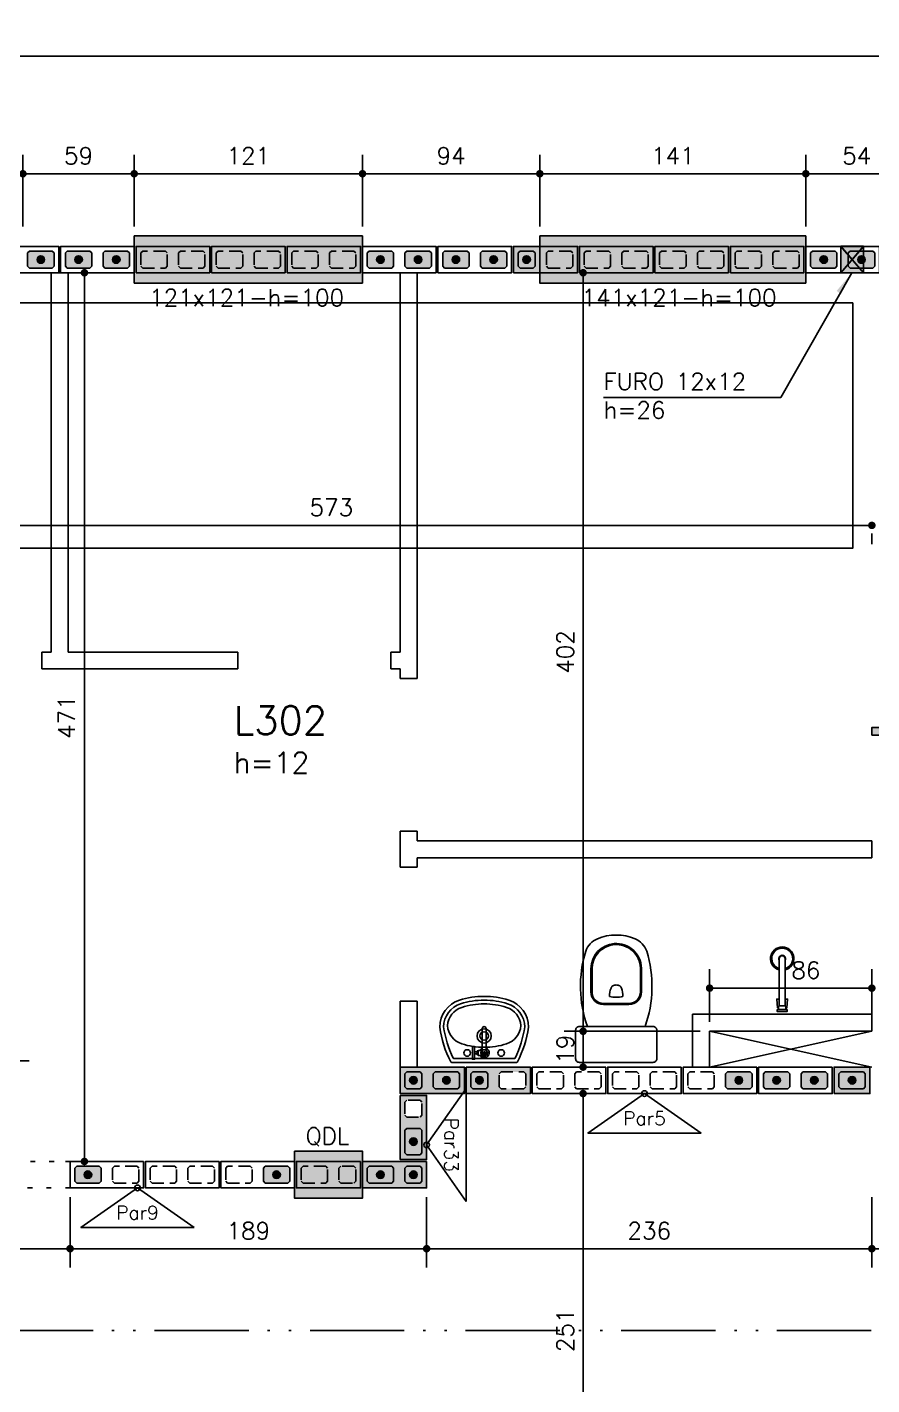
# Model space of a CAD drawing. Extents: x -14651 to 11095, y -4567 to -1290.
# Drawn here: x 1017 to 1465, y -3618 to -2898 of the extents above; entities that cross this region are included whole.
import ezdxf
from ezdxf.enums import TextEntityAlignment as Align

# ---------------------------------------------------------------- set-up
doc = ezdxf.new("R2010")
doc.units = 0
doc.header["$LTSCALE"] = 25
for name, pattern in [('DASHED2', [0.375, 0.25, -0.125]), ('ESTILO_TQS_0002', [0.4, 0.1, -0.3]), ('ESTILO_TQS_0004', [3.3, 2, -0.4, 0.05, -0.4, 0.05, -0.4])]:
    doc.linetypes.add(name, pattern=pattern)
for name, color, linetype in [('213', 252, 'Continuous'), ('241', 2, 'Continuous'), ('247', 50, 'Continuous'), ('248', 100, 'Continuous'), ('253', 251, 'Continuous'), ('ABERTURAS', 53, 'Continuous'), ('ac-furo', 170, 'Continuous'), ('ALVENARIA NÃO ESTRUTURAL', 242, 'Continuous'), ('Arranque', 14, 'Continuous'), ('COTA', 1, 'Continuous'), ('EIXOS', 1, 'ESTILO_TQS_0004'), ('FERRO', 5, 'Continuous'), ('H2', 252, 'Continuous'), ('L-D', 2, 'Continuous'), ('L-N', 4, 'Continuous'), ('Linha_fina', 1, 'Continuous'), ('Pena_1', 1, 'Continuous'), ('Pena_2', 2, 'Continuous'), ('PORTA', 3, 'ESTILO_TQS_0002'), ('PROJ', 252, 'Continuous'), ('T1', 2, 'Continuous'), ('TJANELA', 2, 'Continuous'), ('VIGA', 3, 'Continuous'), ('XREF-MC41-BAS-PLN-AMO-FINAIS-02.03.08.09$0$PAR_ALV_BAI_ATOMO', 2, 'Continuous')]:
    doc.layers.add(name, color=color, linetype=linetype)
doc.layers.add('XREF-MC41-BAS-ELE-PLN-TIPO-TERR$0$DEFPOINTS_ATOMO', color=21, linetype='Continuous', plot=False)
doc.styles.add('COTA', font='romans.shx')
doc.styles.get("Standard").update_dxf_attribs({"font": 'romans.shx'})
doc.styles.add('Texto1', font='romans.shx', dxfattribs={"height": 9})
doc.dimstyles.new('forma', dxfattribs={"dimscale": 5, "dimtxt": 1.8, "dimasz": 0.8, "dimexe": 2, "dimexo": 1, "dimgap": 1, "dimtad": 1, "dimdec": 1, "dimzin": 9, "dimtxsty": 'COTA', "dimblk1": 'DOT', "dimblk2": 'DOT', "dimsah": 1, "dimcen": 0, "dimdle": 1, "dimclrd": 256, "dimclre": 256, "dimclrt": 2, "dimadec": 0, "dimazin": 0, "dimtfac": 1, "dimtdec": 0, "dimtmove": 0, "dimatfit": 3, "dimfxl": 1, "dimtolj": 1, "dimtzin": 0, "dimarcsym": 0})

# ---------------------------------------------------------------- blocks, each defined once
blk = doc.blocks.new('P4015', base_point=(5842102.11612, -8124149.02973))
blk.add_lwpolyline([(5842082.61612, -8124156.02973), (5842121.61612, -8124156.02973), (5842121.61612, -8124142.02973), (5842082.61612, -8124142.02973), (5842082.61612, -8124156.02973)])
at = {"color": 1, "linetype": 'DASHED2'}
for points in [[(5842085.11612, -8124152.52973), (5842086.11612, -8124153.52973), (5842098.11612, -8124153.52973), (5842099.11612, -8124152.52973), (5842099.11612, -8124145.52973), (5842098.11612, -8124144.52973), (5842086.11612, -8124144.52973), (5842085.11612, -8124145.52973), (5842085.11612, -8124152.52973)], [(5842105.11612, -8124152.52973), (5842106.11612, -8124153.52973), (5842118.11612, -8124153.52973), (5842119.11612, -8124152.52973), (5842119.11612, -8124145.52973), (5842118.11612, -8124144.52973), (5842106.11612, -8124144.52973), (5842105.11612, -8124145.52973), (5842105.11612, -8124152.52973)]]:
    blk.add_lwpolyline(points, dxfattribs=at)
blk = doc.blocks.new('P3515')
at = {"layer": '248'}
h = blk.add_hatch(color=100, dxfattribs=at)
h.paths.add_polyline_path([(17, 7), (-17, 7), (-17, -7), (17, -7)])
h.paths.add_polyline_path([(-5.5, -3.5), (-6.5, -4.5), (-13.5, -4.5), (-14.5, -3.5), (-14.5, 3.5), (-13.5, 4.5), (-6.5, 4.5), (-5.5, 3.5)], flags=16)
h.paths.add_polyline_path([(0.5, 3.5), (1.5, 4.5), (13.5, 4.5), (14.5, 3.5), (14.5, -3.5), (13.5, -4.5), (1.5, -4.5), (0.5, -3.5)], flags=16)
blk.add_lwpolyline([(-17, -7), (17, -7), (17, 7), (-17, 7), (-17, -7)])
at = {"color": 1, "linetype": 'DASHED2'}
for points in [[(-14.5, -3.5), (-13.5, -4.5), (-6.5, -4.5), (-5.5, -3.5), (-5.5, 3.5), (-6.5, 4.5), (-13.5, 4.5), (-14.5, 3.5), (-14.5, -3.5)], [(0.5, -3.5), (1.5, -4.5), (13.5, -4.5), (14.5, -3.5), (14.5, 3.5), (13.5, 4.5), (1.5, 4.5), (0.5, 3.5), (0.5, -3.5)]]:
    blk.add_lwpolyline(points, dxfattribs=at)
blk = doc.blocks.new('P0520')
at = {"layer": '253'}
blk.add_hatch(color=129, dxfattribs=at).paths.add_polyline_path([(2, 9.5), (-2, 9.5), (-2, -9.5), (2, -9.5)])
blk.add_lwpolyline([(2, 9.5), (-2, 9.5), (-2, -9.5), (2, -9.5), (2, 9.5)])
blk = doc.blocks.new('P2015')
at = {"layer": '247'}
h = blk.add_hatch(color=50, dxfattribs=at)
h.paths.add_polyline_path([(9.5, 7), (-9.5, 7), (-9.5, -7), (9.5, -7)])
h.paths.add_polyline_path([(6, -4.5), (-6, -4.5), (-7, -3.5), (-7, 3.5), (-6, 4.5), (6, 4.5), (7, 3.5), (7, -3.5)], flags=16)
blk.add_lwpolyline([(-9.5, -7), (9.5, -7), (9.5, 7), (-9.5, 7), (-9.5, -7)])
at = {"color": 1, "linetype": 'DASHED2'}
blk.add_lwpolyline([(-7, -3.5), (-6, -4.5), (6, -4.5), (7, -3.5), (7, 3.5), (6, 4.5), (-6, 4.5), (-7, 3.5), (-7, -3.5)], dxfattribs=at)
blk = doc.blocks.new('_IDNPAR_2')
at = {"color": 3}
blk.add_lwpolyline([(1, -0.7), (0, 0), (-1, -0.7)], close=True, dxfattribs=at)
blk.add_circle((0, 0), 0.05, dxfattribs=at)
at = {"layer": '247', "color": 2, "style": 'COTA', "flags": 8}
blk.add_attdef('ID', text='', height=0.24, dxfattribs=at).set_placement((0, -0.438), align=Align.MIDDLE_CENTER)
blk = doc.blocks.new('GR-0909')
at = {"layer": '213'}
h = blk.add_hatch(color=256, dxfattribs=at)
h.paths.add_polyline_path([(3.5, -4.5), (4.5, -3.5), (4.500001, 3.5), (3.500001, 4.5), (-3.499999, 4.5), (-4.499999, 3.5), (-4.5, -3.5), (-3.5, -4.5)])
h.paths.add_polyline_path([(-2, 0, -1), (2, 0, -1)], flags=16)
at = {"layer": 'Arranque'}
blk.add_hatch(color=256, dxfattribs=at).paths.add_polyline_path([(2, 0, 1), (-2, 0, 1)])
at = {"layer": '213'}
blk.add_lwpolyline([(3.500001, 4.5), (4.500001, 3.5), (4.5, -3.5), (3.5, -4.5), (-3.5, -4.5), (-4.5, -3.5), (-4.499999, 3.5), (-3.499999, 4.5), (3.500001, 4.5)], dxfattribs=at)
at = {"layer": 'FERRO', "linetype": 'Continuous'}
blk.add_circle((0, 0), 2, dxfattribs=at)
blk = doc.blocks.new('GR-1409')
at = {"layer": '213'}
h = blk.add_hatch(color=256, dxfattribs=at)
h.paths.add_polyline_path([(-6, 4.5), (-7, 3.5), (-7, -3.5), (-6, -4.5), (6, -4.5), (7, -3.5), (7, 3.5), (6, 4.5)])
h.paths.add_polyline_path([(-2, 0, 1), (2, 0, 1)], flags=16)
at = {"layer": 'Arranque'}
blk.add_hatch(color=256, dxfattribs=at).paths.add_polyline_path([(-2, 0, 1), (2, 0, 1)])
at = {"layer": '213'}
blk.add_lwpolyline([(-7, 3.5), (-6, 4.5), (6, 4.5), (7, 3.5), (7, -3.5), (6, -4.5), (-6, -4.5), (-7, -3.5), (-7, 3.5)], dxfattribs=at)
at = {"layer": 'FERRO', "linetype": 'Continuous'}
blk.add_circle((0, 0), 2, dxfattribs=at)
blk = doc.blocks.new('_Dot')
at = {"color": 0, "linetype": 'ByBlock', "lineweight": -2}
blk.add_line((-0.5, 0), (-1, 0), dxfattribs=at)
at = {"color": 0, "linetype": 'ByBlock', "const_width": 0.5}
blk.add_lwpolyline([(-0.25, 0, 1), (0.25, 0, 1)], format="xyb", close=True, dxfattribs=at)
blk = doc.blocks.new('*D72')
at = {"layer": 'COTA', "lineweight": -2, "transparency": 16777216}
for p, q in [((1014.52, -3004.1), (1014.52, -2966.13)), ((1073.52, -3004.1), (1073.52, -2966.13)), ((1018.52, -2976.13), (1069.52, -2976.13))]:
    blk.add_line(p, q, dxfattribs=at)
at = {"layer": 'Defpoints', "color": 0, "transparency": 16777216}
for p in [(1073.52, -2976.13), (1014.52, -3009.1), (1073.52, -3009.1)]:
    blk.add_point(p, dxfattribs=at)
at = {"layer": 'COTA', "lineweight": -2, "transparency": 16777216, "xscale": 4, "yscale": 4, "zscale": 4, "rotation": 180}
blk.add_blockref('_Dot', (1014.52, -2976.13), dxfattribs=at)
at = {"layer": 'COTA', "lineweight": -2, "transparency": 16777216, "xscale": 4, "yscale": 4, "zscale": 4}
blk.add_blockref('_Dot', (1073.52, -2976.13), dxfattribs=at)
at = {"layer": 'COTA', "color": 2, "transparency": 16777216, "insert": (1044.02, -2966.63), "char_height": 9, "attachment_point": 5, "style": 'COTA'}
blk.add_mtext('\\A1;59 ', dxfattribs=at)
blk = doc.blocks.new('*D73')
at = {"layer": 'COTA', "lineweight": -2, "transparency": 16777216}
for p, q in [((1073.52, -3004.1), (1073.52, -2966.13)), ((1194.52, -3004.1), (1194.52, -2966.13)), ((1077.52, -2976.13), (1190.52, -2976.13))]:
    blk.add_line(p, q, dxfattribs=at)
at = {"layer": 'Defpoints', "color": 0, "transparency": 16777216}
for p in [(1194.52, -2976.13), (1073.52, -3009.1), (1194.52, -3009.1)]:
    blk.add_point(p, dxfattribs=at)
at = {"layer": 'COTA', "lineweight": -2, "transparency": 16777216, "xscale": 4, "yscale": 4, "zscale": 4, "rotation": 180}
blk.add_blockref('_Dot', (1073.52, -2976.13), dxfattribs=at)
at = {"layer": 'COTA', "lineweight": -2, "transparency": 16777216, "xscale": 4, "yscale": 4, "zscale": 4}
blk.add_blockref('_Dot', (1194.52, -2976.13), dxfattribs=at)
at = {"layer": 'COTA', "color": 2, "transparency": 16777216, "insert": (1134.02, -2966.63), "char_height": 9, "attachment_point": 5, "style": 'COTA'}
blk.add_mtext('\\A1;121 ', dxfattribs=at)
blk = doc.blocks.new('*D74')
at = {"layer": 'COTA', "lineweight": -2, "transparency": 16777216}
for p, q in [((1194.52, -3004.1), (1194.52, -2966.13)), ((1288.52, -3004.1), (1288.52, -2966.13)), ((1198.52, -2976.13), (1284.52, -2976.13))]:
    blk.add_line(p, q, dxfattribs=at)
at = {"layer": 'Defpoints', "color": 0, "transparency": 16777216}
for p in [(1288.52, -2976.13), (1194.52, -3009.1), (1288.52, -3009.1)]:
    blk.add_point(p, dxfattribs=at)
at = {"layer": 'COTA', "lineweight": -2, "transparency": 16777216, "xscale": 4, "yscale": 4, "zscale": 4, "rotation": 180}
blk.add_blockref('_Dot', (1194.52, -2976.13), dxfattribs=at)
at = {"layer": 'COTA', "lineweight": -2, "transparency": 16777216, "xscale": 4, "yscale": 4, "zscale": 4}
blk.add_blockref('_Dot', (1288.52, -2976.13), dxfattribs=at)
at = {"layer": 'COTA', "color": 2, "transparency": 16777216, "insert": (1241.52, -2966.63), "char_height": 9, "attachment_point": 5, "style": 'COTA'}
blk.add_mtext('\\A1;94 ', dxfattribs=at)
blk = doc.blocks.new('*D75')
at = {"layer": 'COTA', "lineweight": -2, "transparency": 16777216}
for p, q in [((1288.52, -3004.1), (1288.52, -2966.13)), ((1429.52, -3004.1), (1429.52, -2966.13)), ((1292.52, -2976.13), (1425.52, -2976.13))]:
    blk.add_line(p, q, dxfattribs=at)
at = {"layer": 'Defpoints', "color": 0, "transparency": 16777216}
for p in [(1429.52, -2976.13), (1288.52, -3009.1), (1429.52, -3009.1)]:
    blk.add_point(p, dxfattribs=at)
at = {"layer": 'COTA', "lineweight": -2, "transparency": 16777216, "xscale": 4, "yscale": 4, "zscale": 4, "rotation": 180}
blk.add_blockref('_Dot', (1288.52, -2976.13), dxfattribs=at)
at = {"layer": 'COTA', "lineweight": -2, "transparency": 16777216, "xscale": 4, "yscale": 4, "zscale": 4}
blk.add_blockref('_Dot', (1429.52, -2976.13), dxfattribs=at)
at = {"layer": 'COTA', "color": 2, "transparency": 16777216, "insert": (1359.02, -2966.63), "char_height": 9, "attachment_point": 5, "style": 'COTA'}
blk.add_mtext('\\A1;141 ', dxfattribs=at)
blk = doc.blocks.new('*D76')
at = {"layer": 'COTA', "lineweight": -2, "transparency": 16777216}
for p, q in [((1429.52, -3004.1), (1429.52, -2966.13)), ((1483.52, -3004.1), (1483.52, -2966.13)), ((1433.52, -2976.13), (1479.52, -2976.13))]:
    blk.add_line(p, q, dxfattribs=at)
at = {"layer": 'Defpoints', "color": 0, "transparency": 16777216}
for p in [(1483.52, -2976.13), (1429.52, -3009.1), (1483.52, -3009.1)]:
    blk.add_point(p, dxfattribs=at)
at = {"layer": 'COTA', "lineweight": -2, "transparency": 16777216, "xscale": 4, "yscale": 4, "zscale": 4, "rotation": 180}
blk.add_blockref('_Dot', (1429.52, -2976.13), dxfattribs=at)
at = {"layer": 'COTA', "lineweight": -2, "transparency": 16777216, "xscale": 4, "yscale": 4, "zscale": 4}
blk.add_blockref('_Dot', (1483.52, -2976.13), dxfattribs=at)
at = {"layer": 'COTA', "color": 2, "transparency": 16777216, "insert": (1456.52, -2966.63), "char_height": 9, "attachment_point": 5, "style": 'COTA'}
blk.add_mtext('\\A1;54 ', dxfattribs=at)
blk = doc.blocks.new('*D92')
at = {"layer": 'COTA', "lineweight": -2, "transparency": 16777216}
for p, q in [((449.52, -3009.6), (449.52, -2903.84)), ((3258.52, -3009.6), (3258.52, -2903.84)), ((453.52, -2913.84), (3254.52, -2913.84))]:
    blk.add_line(p, q, dxfattribs=at)
at = {"layer": 'Defpoints', "color": 0, "transparency": 16777216}
for p in [(3258.52, -2913.84), (449.52, -3014.6), (3258.52, -3014.6)]:
    blk.add_point(p, dxfattribs=at)
at = {"layer": 'COTA', "lineweight": -2, "transparency": 16777216, "xscale": 4, "yscale": 4, "zscale": 4, "rotation": 180}
blk.add_blockref('_Dot', (449.52, -2913.84), dxfattribs=at)
at = {"layer": 'COTA', "lineweight": -2, "transparency": 16777216, "xscale": 4, "yscale": 4, "zscale": 4}
blk.add_blockref('_Dot', (3258.52, -2913.84), dxfattribs=at)
at = {"layer": 'COTA', "color": 2, "transparency": 16777216, "insert": (1854.02, -2904.34), "char_height": 9, "attachment_point": 5, "style": 'COTA'}
blk.add_mtext('\\A1;2809 ', dxfattribs=at)
blk = doc.blocks.new('XREF-MC41-BAS-PLN-AMO-FINAIS-02.03.08.09$0$CUBA03')
at = {"layer": 'PROJ'}
for p, q in [((-0.01, -0.05), (0.01, -0.05)), ((0, -0.06), (0, -0.04))]:
    blk.add_line(p, q, dxfattribs=at)
for points in [[(-0.1306, -0.3297, 0.077416), (0, -0.35, 0.077416), (0.1306, -0.3297, 0.326333), (0.235, -0.1868, 0.08687), (0.1764, -0.0027, 0.279276), (0.172, 0), (-0.172, 0, 0.279276), (-0.1764, -0.0027, 0.08687), (-0.235, -0.1868, 0.326333)], [(0.215, -0.1881, 0.080556), (0.1642, -0.0228, 0.285352), (0.1597, -0.02), (-0.1597, -0.02, 0.285352), (-0.1642, -0.0228, 0.080556), (-0.215, -0.1881, 0.323537), (-0.1245, -0.3106, 0.077416), (0, -0.33, 0.077416), (0.1245, -0.3106, 0.323537)], [(0.1185, -0.0985, 0.077416), (0, -0.08, 0.077416), (-0.1185, -0.0985, 0.305715), (-0.1947, -0.195, 0.305715), (-0.1185, -0.2915, 0.077416), (0, -0.31, 0.077416), (0.1185, -0.2915, 0.305715), (0.1947, -0.195, 0.305715)]]:
    blk.add_lwpolyline(points, format="xyb", close=True, dxfattribs=at)
for centre, radius in [((-0.09, -0.05), 0.0175), ((0, -0.05), 0.0175), ((0.09, -0.05), 0.0175), ((0, -0.14), 0.0375), ((0, -0.14), 0.0225)]:
    blk.add_circle(centre, radius, dxfattribs=at)
blk = doc.blocks.new('A$Cf20c1e06')
at = {"layer": 'ALVENARIA NÃO ESTRUTURAL'}
for p, q in [((10.2827, 13.6353), (10.1927, 13.6353)), ((10.1927, 13.6353), (10.1927, 11.6253)), ((10.2827, 11.6253), (10.2827, 13.6353)), ((12.0427, 11.6253), (12.0427, 13.6353)), ((12.0427, 13.6353), (12.1327, 13.6353)), ((12.1327, 13.6353), (12.1327, 11.4853)), ((10.1927, 11.6253), (10.1427, 11.6253)), ((10.1427, 11.6253), (10.1427, 11.5353)), ((11.1827, 11.6253), (10.2827, 11.6253)), ((11.1827, 11.5353), (11.1827, 11.6253)), ((11.9927, 11.5353), (11.9927, 11.6253)), ((11.9927, 11.6253), (12.0427, 11.6253)), ((10.1427, 11.5353), (10.1427, 11.5353)), ((10.1427, 11.5353), (10.1427, 11.5353)), ((10.1427, 11.5353), (11.1827, 11.5353)), ((12.0427, 11.5353), (11.9927, 11.5353)), ((12.0427, 11.4853), (12.0427, 11.5353)), ((12.1327, 11.4853), (12.0427, 11.4853)), ((12.0427, 10.6253), (12.0427, 10.6753)), ((12.0427, 10.6753), (12.1327, 10.6753)), ((12.1327, 10.6753), (12.1327, 10.6253)), ((12.0427, 10.6253), (12.0427, 10.4853)), ((14.5427, 10.6253), (12.1327, 10.6253)), ((14.5427, 10.5353), (14.5427, 10.6253)), ((12.1327, 10.4853), (12.1327, 10.5353)), ((12.1327, 10.5353), (14.5427, 10.5353)), ((12.0427, 10.4853), (12.1327, 10.4853)), ((12.0427, 9.4253), (12.0427, 9.7753)), ((12.0427, 9.7753), (12.1327, 9.7753)), ((12.1327, 9.7753), (12.1327, 9.4253)), ((13.5927, 9.7053), (14.5427, 9.7053)), ((13.5927, 9.4253), (13.5927, 9.7053)), ((14.5427, 9.7053), (14.5427, 9.6153)), ((14.5427, 9.7053), (14.5427, 9.6453)), ((14.5427, 9.6153), (13.6827, 9.6153)), ((13.6827, 9.6153), (13.6827, 9.4253)), ((12.1327, 9.4253), (12.0427, 9.4253)), ((13.6827, 9.4253), (13.5927, 9.4253)), ((13.6527, 9.4253), (13.5927, 9.4253))]:
    blk.add_line(p, q, dxfattribs=at)
at = {"layer": 'Pena_1'}
for p, q in [((13.6827, 9.6153), (14.5427, 9.4253)), ((14.5427, 9.6153), (13.6827, 9.4253))]:
    blk.add_line(p, q, dxfattribs=at)
at = {"layer": 'PROJ'}
for points in [[(13.0347, 9.6403, -0.160999), (13.0261, 10.0392, -0.2149), (13.0877, 10.1053, -0.2), (13.2877, 10.1053, -0.2149), (13.3494, 10.0392, -0.160999), (13.3408, 9.6403)], [(13.0537, 9.8237), (13.0537, 9.9464, -0.391339), (13.1773, 10.08, -0.428196), (13.3217, 9.9505), (13.3217, 9.8237, -0.416194), (13.2553, 9.7573), (13.1201, 9.7573, -0.413638), (13.0537, 9.8237)], [(14.0522, 9.7498), (14.0522, 10.0003, -1), (14.0832, 10.0003), (14.0832, 9.7498)], [(14.0927, 9.7303, -0.414214), (14.0947, 9.7283), (14.0947, 9.7203), (14.0407, 9.7203), (14.0407, 9.7283, -0.414214), (14.0427, 9.7303), (14.0927, 9.7303)], [(14.0467, 9.7303, 0.414214), (14.0487, 9.7323), (14.0487, 9.7478, -0.414214), (14.0507, 9.7498), (14.0847, 9.7498), (14.0867, 9.7478), (14.0867, 9.7323, 0.414214), (14.0887, 9.7303)], [(12.4775, 9.5252), (12.4775, 9.5003, 0.995421), (12.498, 9.5003), (12.498, 9.5252)]]:
    blk.add_lwpolyline(points, format="xyb", dxfattribs=at)
for points in [[(13.0594, 9.8237), (13.0594, 9.9464, -0.391339), (13.1777, 10.0743, -0.428002), (13.316, 9.9504), (13.3161, 9.8237, -0.416278), (13.2553, 9.7629), (13.1201, 9.7629, -0.413625)], [(13.2228, 9.7992, -0.10791), (13.1526, 9.7996, -0.124585), (13.1604, 9.8442, -0.161338), (13.1691, 9.8561, -0.122351), (13.1877, 9.8606, -0.122351), (13.2064, 9.8561, -0.167944), (13.2151, 9.8442, -0.125904), (13.2228, 9.7992)], [(12.4366, 9.4951), (12.4511, 9.4951), (12.4511, 9.4896), (12.4565, 9.4896), (12.4565, 9.4876), (12.4644, 9.4876, 1.408938), (12.498, 9.5252), (12.4981, 9.6299, 0.999996), (12.4775, 9.6299), (12.4775, 9.5252, 0.168827), (12.4644, 9.5134), (12.4565, 9.5134), (12.4565, 9.5114), (12.4511, 9.5114), (12.4511, 9.5059), (12.4366, 9.5059), (12.4366, 9.534), (12.4257, 9.534), (12.4257, 9.467), (12.4366, 9.467), (12.4366, 9.495)], [(12.9727, 9.5803), (12.9727, 9.6163), (12.9727, 9.6203, -0.414214), (12.9927, 9.6403), (13.3827, 9.6403, -0.414214), (13.4027, 9.6203), (13.4027, 9.4703, -0.414214), (13.3827, 9.4503), (12.9927, 9.4503, -0.414214), (12.9727, 9.4703)]]:
    blk.add_lwpolyline(points, format="xyb", close=True, dxfattribs=at)
for points in [[(14.0487, 9.7399), (14.0428, 9.7399), (14.0389, 9.7856), (14.0522, 9.7856)], [(14.0832, 9.7856), (14.0959, 9.7856), (14.0927, 9.7399), (14.0867, 9.7399)], [(12.4366, 9.4951), (12.4366, 9.5004), (12.4366, 9.5005), (12.4366, 9.5059)], [(12.4511, 9.4951), (12.4511, 9.5059)], [(12.4565, 9.5114), (12.4565, 9.4896)], [(12.4766, 9.5134), (12.4644, 9.5134)], [(12.4775, 9.524), (12.4775, 9.5241)], [(12.4644, 9.4876), (12.4761, 9.4876)]]:
    blk.add_lwpolyline(points, dxfattribs=at)
for centre, radius, start, end in [((14.0677, 10.0003), 0.062, 284.48538, 255.51762), ((14.0677, 10.0003), 0.0554, 286.25008, 253.75334), ((14.0677, 10.0003), 0.0179, 329.76522, 210.25487), ((12.4877, 9.5003), 0.0173, 126.53646, 53.41485)]:
    blk.add_arc(centre, radius, start, end, dxfattribs=at)
at = {"layer": 'XREF-MC41-BAS-PLN-AMO-FINAIS-02.03.08.09$0$PAR_ALV_BAI_ATOMO'}
for q in [(13.5927, 9.7053), (13.5927, 9.4253)]:
    blk.add_line((13.5927, 9.4253), q, dxfattribs=at)
at = {"layer": 'PROJ', "xscale": -1, "rotation": 180}
blk.add_blockref('XREF-MC41-BAS-PLN-AMO-FINAIS-02.03.08.09$0$CUBA03', (12.4877, 9.4503), dxfattribs=at)
blk = doc.blocks.new('furo 12 x12')
at = {"layer": 'H2'}
for points in [[(-1405.39, -3672.05), (-1399.38, -3665.04), (-1411.38, -3665.04)], [(-1411.38, -3679.04), (-1405.39, -3672.05), (-1411.38, -3665.04)], [(-1399.38, -3679.08), (-1399.38, -3665.04), (-1405.39, -3672.05)], [(-1405.39, -3672.05), (-1411.38, -3679.04), (-1411.38, -3679.08), (-1399.38, -3679.08)]]:
    blk.add_hatch(color=256, dxfattribs=at).paths.add_polyline_path(points)
at = {"layer": 'Pena_2', "ltscale": 0.5}
blk.add_lwpolyline([(-1411.38, -3665.04), (-1399.38, -3665.04), (-1399.38, -3679.08), (-1411.38, -3679.08)], close=True, dxfattribs=at)
at = {"layer": 'VIGA', "ltscale": 0.5}
for p, q in [((-1399.38, -3665.04), (-1411.38, -3679.04)), ((-1399.38, -3679.08), (-1411.38, -3665.04))]:
    blk.add_line(p, q, dxfattribs=at)
blk = doc.blocks.new('ss')
at = {"layer": 'Linha_fina'}
blk.add_solid([(0, 0), (-2.5, -0.29), (-2.5, 0.3)], dxfattribs=at)
blk = doc.blocks.new('*D153')
at = {"layer": 'COTA', "lineweight": -2, "transparency": 16777216}
for p, q in [((948.52, -3518.6), (948.52, -3555.83)), ((1039.52, -3518.6), (1039.52, -3555.83)), ((952.52, -3545.83), (1035.52, -3545.83))]:
    blk.add_line(p, q, dxfattribs=at)
at = {"layer": 'Defpoints', "color": 0, "transparency": 16777216}
for p in [(948.52, -3513.6), (1039.52, -3513.6), (1039.52, -3545.83)]:
    blk.add_point(p, dxfattribs=at)
at = {"layer": 'COTA', "lineweight": -2, "transparency": 16777216, "xscale": 4, "yscale": 4, "zscale": 4, "rotation": 180}
blk.add_blockref('_Dot', (948.52, -3545.83), dxfattribs=at)
at = {"layer": 'COTA', "lineweight": -2, "transparency": 16777216, "xscale": 4, "yscale": 4, "zscale": 4}
blk.add_blockref('_Dot', (1039.52, -3545.83), dxfattribs=at)
at = {"layer": 'COTA', "color": 2, "transparency": 16777216, "insert": (994.02, -3536.33), "char_height": 9, "attachment_point": 5, "style": 'COTA'}
blk.add_mtext('\\A1;91 ', dxfattribs=at)
blk = doc.blocks.new('*D154')
at = {"layer": 'COTA', "lineweight": -2, "transparency": 16777216}
for p, q in [((1039.52, -3518.6), (1039.52, -3555.83)), ((1228.52, -3518.6), (1228.52, -3555.83)), ((1043.52, -3545.83), (1224.52, -3545.83))]:
    blk.add_line(p, q, dxfattribs=at)
at = {"layer": 'Defpoints', "color": 0, "transparency": 16777216}
for p in [(1039.52, -3513.6), (1228.52, -3513.6), (1228.52, -3545.83)]:
    blk.add_point(p, dxfattribs=at)
at = {"layer": 'COTA', "lineweight": -2, "transparency": 16777216, "xscale": 4, "yscale": 4, "zscale": 4, "rotation": 180}
blk.add_blockref('_Dot', (1039.52, -3545.83), dxfattribs=at)
at = {"layer": 'COTA', "lineweight": -2, "transparency": 16777216, "xscale": 4, "yscale": 4, "zscale": 4}
blk.add_blockref('_Dot', (1228.52, -3545.83), dxfattribs=at)
at = {"layer": 'COTA', "color": 2, "transparency": 16777216, "insert": (1134.02, -3536.33), "char_height": 9, "attachment_point": 5, "style": 'COTA'}
blk.add_mtext('\\A1;189 ', dxfattribs=at)
blk = doc.blocks.new('*D155')
at = {"layer": 'COTA', "lineweight": -2, "transparency": 16777216}
for p, q in [((1228.52, -3518.6), (1228.52, -3555.83)), ((1464.52, -3518.6), (1464.52, -3555.83)), ((1232.52, -3545.83), (1460.52, -3545.83))]:
    blk.add_line(p, q, dxfattribs=at)
at = {"layer": 'Defpoints', "color": 0, "transparency": 16777216}
for p in [(1228.52, -3513.6), (1464.52, -3513.6), (1464.52, -3545.83)]:
    blk.add_point(p, dxfattribs=at)
at = {"layer": 'COTA', "lineweight": -2, "transparency": 16777216, "xscale": 4, "yscale": 4, "zscale": 4, "rotation": 180}
blk.add_blockref('_Dot', (1228.52, -3545.83), dxfattribs=at)
at = {"layer": 'COTA', "lineweight": -2, "transparency": 16777216, "xscale": 4, "yscale": 4, "zscale": 4}
blk.add_blockref('_Dot', (1464.52, -3545.83), dxfattribs=at)
at = {"layer": 'COTA', "color": 2, "transparency": 16777216, "insert": (1346.52, -3536.33), "char_height": 9, "attachment_point": 5, "style": 'COTA'}
blk.add_mtext('\\A1;236 ', dxfattribs=at)
blk = doc.blocks.new('*D156')
at = {"layer": 'COTA', "lineweight": -2, "transparency": 16777216}
for p, q in [((1464.52, -3518.6), (1464.52, -3555.83)), ((1558.52, -3518.6), (1558.52, -3555.83)), ((1468.52, -3545.83), (1554.52, -3545.83))]:
    blk.add_line(p, q, dxfattribs=at)
at = {"layer": 'Defpoints', "color": 0, "transparency": 16777216}
for p in [(1464.52, -3513.6), (1558.52, -3513.6), (1558.52, -3545.83)]:
    blk.add_point(p, dxfattribs=at)
at = {"layer": 'COTA', "lineweight": -2, "transparency": 16777216, "xscale": 4, "yscale": 4, "zscale": 4, "rotation": 180}
blk.add_blockref('_Dot', (1464.52, -3545.83), dxfattribs=at)
at = {"layer": 'COTA', "lineweight": -2, "transparency": 16777216, "xscale": 4, "yscale": 4, "zscale": 4}
blk.add_blockref('_Dot', (1558.52, -3545.83), dxfattribs=at)
at = {"layer": 'COTA', "color": 2, "transparency": 16777216, "insert": (1511.52, -3536.33), "char_height": 9, "attachment_point": 5, "style": 'COTA'}
blk.add_mtext('\\A1;94 ', dxfattribs=at)
blk = doc.blocks.new('*D190')
at = {"layer": 'COTA', "lineweight": -2, "transparency": 16777216}
for p, q in [((1049.02, -3028.6), (1037.13, -3028.6)), ((1047.13, -3032.6), (1047.13, -3495.6)), ((1054.02, -3499.6), (1037.13, -3499.6))]:
    blk.add_line(p, q, dxfattribs=at)
at = {"layer": 'Defpoints', "color": 0, "transparency": 16777216}
for p in [(1054.02, -3028.6), (1047.13, -3499.6), (1059.02, -3499.6)]:
    blk.add_point(p, dxfattribs=at)
at = {"layer": 'COTA', "lineweight": -2, "transparency": 16777216, "xscale": 4, "yscale": 4, "zscale": 4}
for p, rotation in [((1047.13, -3028.6), 90), ((1047.13, -3499.6), 270)]:
    blk.add_blockref('_Dot', p, dxfattribs=dict(at, rotation=rotation))
at = {"layer": 'COTA', "color": 2, "transparency": 16777216, "insert": (1037.63, -3264.1), "char_height": 9, "attachment_point": 5, "rotation": 90, "style": 'COTA'}
blk.add_mtext('\\A1;471 ', dxfattribs=at)
blk = doc.blocks.new('*D192')
at = {"layer": 'COTA', "lineweight": -2, "transparency": 16777216}
for p, q in [((1308.02, -3028.6), (1301.46, -3028.6)), ((1311.46, -3032.6), (1311.46, -3426.6)), ((1373.52, -3430.6), (1301.46, -3430.6))]:
    blk.add_line(p, q, dxfattribs=at)
at = {"layer": 'Defpoints', "color": 0, "transparency": 16777216}
for p in [(1313.02, -3028.6), (1311.46, -3430.6), (1378.52, -3430.6)]:
    blk.add_point(p, dxfattribs=at)
at = {"layer": 'COTA', "lineweight": -2, "transparency": 16777216, "xscale": 4, "yscale": 4, "zscale": 4}
for p, rotation in [((1311.46, -3028.6), 90), ((1311.46, -3430.6), 270)]:
    blk.add_blockref('_Dot', p, dxfattribs=dict(at, rotation=rotation))
at = {"layer": 'COTA', "color": 2, "transparency": 16777216, "insert": (1301.96, -3229.6), "char_height": 9, "attachment_point": 5, "rotation": 90, "style": 'COTA'}
blk.add_mtext('\\A1;402 ', dxfattribs=at)
blk = doc.blocks.new('*D193')
at = {"layer": 'COTA', "lineweight": -2, "transparency": 16777216}
for p, q in [((1373.52, -3430.6), (1301.46, -3430.6)), ((1311.46, -3434.6), (1311.46, -3445.6)), ((1318.52, -3449.6), (1301.46, -3449.6))]:
    blk.add_line(p, q, dxfattribs=at)
at = {"layer": 'Defpoints', "color": 0, "transparency": 16777216}
for p in [(1378.52, -3430.6), (1311.46, -3449.6), (1323.52, -3449.6)]:
    blk.add_point(p, dxfattribs=at)
at = {"layer": 'COTA', "lineweight": -2, "transparency": 16777216, "xscale": 4, "yscale": 4, "zscale": 4}
for p, rotation in [((1311.46, -3430.6), 90), ((1311.46, -3449.6), 270)]:
    blk.add_blockref('_Dot', p, dxfattribs=dict(at, rotation=rotation))
at = {"layer": 'COTA', "color": 2, "transparency": 16777216, "insert": (1301.96, -3440.1), "char_height": 9, "attachment_point": 5, "rotation": 90, "style": 'COTA'}
blk.add_mtext('\\A1;19 ', dxfattribs=at)
blk = doc.blocks.new('*D294')
at = {"layer": 'COTA', "lineweight": -2, "transparency": 16777216}
for p, q in [((1378.52, -3425.6), (1378.52, -3397.75)), ((1464.52, -3425.6), (1464.52, -3397.75)), ((1382.52, -3407.75), (1460.52, -3407.75))]:
    blk.add_line(p, q, dxfattribs=at)
at = {"layer": 'Defpoints', "color": 0, "transparency": 16777216}
for p in [(1464.52, -3407.75), (1378.52, -3430.6), (1464.52, -3430.6)]:
    blk.add_point(p, dxfattribs=at)
at = {"layer": 'COTA', "lineweight": -2, "transparency": 16777216, "xscale": 4, "yscale": 4, "zscale": 4, "rotation": 180}
blk.add_blockref('_Dot', (1378.52, -3407.75), dxfattribs=at)
at = {"layer": 'COTA', "lineweight": -2, "transparency": 16777216, "xscale": 4, "yscale": 4, "zscale": 4}
blk.add_blockref('_Dot', (1464.52, -3407.75), dxfattribs=at)
at = {"layer": 'COTA', "color": 2, "transparency": 16777216, "insert": (1429.57, -3398.25), "char_height": 9, "attachment_point": 5, "style": 'COTA'}
blk.add_mtext('\\A1;86 ', dxfattribs=at)
blk = doc.blocks.new('*D228')
at = {"layer": 'COTA', "lineweight": -2, "transparency": 16777216}
for p, q in [((891.52, -3178.6), (891.52, -3152.49)), ((895.52, -3162.49), (1460.52, -3162.49)), ((1464.52, -3166.76), (1464.52, -3172.49))]:
    blk.add_line(p, q, dxfattribs=at)
at = {"layer": 'Defpoints', "color": 0, "transparency": 16777216}
for p in [(1464.52, -3161.76), (1464.52, -3162.49), (891.52, -3183.6)]:
    blk.add_point(p, dxfattribs=at)
at = {"layer": 'COTA', "lineweight": -2, "transparency": 16777216, "xscale": 4, "yscale": 4, "zscale": 4, "rotation": 180}
blk.add_blockref('_Dot', (891.52, -3162.49), dxfattribs=at)
at = {"layer": 'COTA', "lineweight": -2, "transparency": 16777216, "xscale": 4, "yscale": 4, "zscale": 4}
blk.add_blockref('_Dot', (1464.52, -3162.49), dxfattribs=at)
at = {"layer": 'COTA', "color": 2, "transparency": 16777216, "insert": (1178.02, -3152.99), "char_height": 9, "attachment_point": 5, "style": 'COTA'}
blk.add_mtext('\\A1;573 ', dxfattribs=at)
blk = doc.blocks.new('*D238')
at = {"layer": 'COTA', "lineweight": -2, "transparency": 16777216}
for p, q in [((1311.46, -3467.6), (1311.46, -3710.6)), ((1315.52, -3463.6), (1321.46, -3463.6)), ((1315.52, -3714.6), (1321.46, -3714.6))]:
    blk.add_line(p, q, dxfattribs=at)
at = {"layer": 'Defpoints', "color": 0, "transparency": 16777216}
for p in [(1310.52, -3463.6), (1310.52, -3714.6), (1311.46, -3714.6)]:
    blk.add_point(p, dxfattribs=at)
at = {"layer": 'COTA', "lineweight": -2, "transparency": 16777216, "xscale": 4, "yscale": 4, "zscale": 4}
for p, rotation in [((1311.46, -3463.6), 90), ((1311.46, -3714.6), 270)]:
    blk.add_blockref('_Dot', p, dxfattribs=dict(at, rotation=rotation))
at = {"layer": 'COTA', "color": 2, "transparency": 16777216, "insert": (1301.96, -3589.1), "char_height": 9, "attachment_point": 5, "rotation": 90, "style": 'COTA'}
blk.add_mtext('\\A1;251 ', dxfattribs=at)

msp = doc.modelspace()

# ---------------------------------------------------------------- hatches: boundary and pattern name
at = {"layer": 'ABERTURAS', "transparency": 33554457}
for points in [[(1073.52, -3009.1), (1194.52, -3009.1), (1194.52, -3034.1), (1073.52, -3034.1)], [(1288.52, -3009.1), (1429.52, -3009.1), (1429.52, -3034.1), (1288.52, -3034.1)], [(1158.52, -3494.1), (1194.52, -3494.1), (1194.52, -3519.1), (1158.52, -3519.1)]]:
    msp.add_hatch(color=256, dxfattribs=at).paths.add_polyline_path(points)

# ---------------------------------------------------------------- linework, layer by layer
at = {"layer": 'ABERTURAS'}
for points in [[(1073.52, -3009.1), (1194.52, -3009.1), (1194.52, -3034.1), (1073.52, -3034.1)], [(1288.52, -3009.1), (1429.52, -3009.1), (1429.52, -3034.1), (1288.52, -3034.1)], [(1158.52, -3494.1), (1194.52, -3494.1), (1194.52, -3519.1), (1158.52, -3519.1)]]:
    msp.add_lwpolyline(points, close=True, dxfattribs=at)
at = {"layer": 'ac-furo'}
for p, q in [((1460.02, -3014.6), (1448.02, -3028.6)), ((1448.02, -3014.6), (1460.02, -3028.6)), ((1460.05, -3014.6), (1448.05, -3028.6)), ((1448.05, -3014.6), (1460.05, -3028.6))]:
    msp.add_line(p, q, dxfattribs=at)
for points in [[(1448.02, -3014.6), (1460.02, -3014.6), (1460.02, -3028.6), (1448.02, -3028.6)], [(1448.05, -3014.6), (1460.05, -3014.6), (1460.05, -3028.6), (1448.05, -3028.6)]]:
    msp.add_lwpolyline(points, close=True, dxfattribs=at)
at = {"layer": 'EIXOS'}
msp.add_line((11.7, -3589.1), (3495.96, -3589.1), dxfattribs=at)
at = {"layer": 'Linha_fina'}
for p, q in [((1416.31, -3094.77), (1453.98, -3028.67)), ((1416.31, -3094.77), (1322.34, -3094.77)), ((934.2, -3446.18), (1017.76, -3446.18))]:
    msp.add_line(p, q, dxfattribs=at)
at = {"layer": 'PORTA'}
msp.add_lwpolyline([(948.52, -3499.6), (1039.52, -3499.6), (1039.52, -3513.6), (948.52, -3513.6)], close=True, dxfattribs=at)
at = {"layer": 'XREF-MC41-BAS-ELE-PLN-TIPO-TERR$0$DEFPOINTS_ATOMO'}
msp.add_lwpolyline([(199.52, -3044.6), (1454.36, -3044.6), (1454.36, -3174.6), (199.52, -3174.6)], close=True, dxfattribs=at)

# ---------------------------------------------------------------- block references
for name, p in [('GR-1409', (1024.02, -3021.6)), ('GR-1409', (1044.02, -3021.6)), ('GR-1409', (1064.02, -3021.6)), ('GR-1409', (1204.02, -3021.6)), ('GR-1409', (1224.02, -3021.6)), ('GR-1409', (1244.02, -3021.6)), ('GR-1409', (1264.02, -3021.6)), ('GR-0909', (1281.52, -3021.6)), ('GR-1409', (1439.02, -3021.6)), ('GR-1409', (1459.02, -3021.6)), ('GR-0909', (1221.52, -3456.6)), ('GR-1409', (1239.02, -3456.6)), ('GR-0909', (1256.52, -3456.6)), ('GR-1409', (1394.02, -3456.6)), ('GR-1409', (1414.02, -3456.6)), ('GR-1409', (1434.02, -3456.6)), ('GR-1409', (1454.02, -3456.6)), ('GR-1409', (1049.02, -3506.6)), ('GR-1409', (1149.02, -3506.6)), ('GR-1409', (1204.02, -3506.6)), ('GR-0909', (1221.52, -3506.6))]:
    msp.add_blockref(name, p)
at = {"rotation": 90}
msp.add_blockref('GR-1409', (1221.52, -3489.1), dxfattribs=at)
at = {"layer": '241'}
for name, p in [('P4015', (1014.02, -3021.6)), ('P4015', (1054.02, -3021.6)), ('P4015', (1094.02, -3021.6)), ('P4015', (1134.02, -3021.6)), ('P4015', (1174.02, -3021.6)), ('P4015', (1214.02, -3021.6)), ('P4015', (1254.02, -3021.6)), ('P3515', (1291.52, -3021.6)), ('P4015', (1329.02, -3021.6)), ('P4015', (1369.02, -3021.6)), ('P4015', (1409.02, -3021.6)), ('P4015', (1449.02, -3021.6)), ('P2015', (1454.02, -3456.6))]:
    msp.add_blockref(name, p, dxfattribs=at)
for name, p, rotation in [('P0520', (1474.02, -3271.6), 269.9999987685874), ('P4015', (1304.02, -3456.6), 180), ('P4015', (1344.02, -3456.6), 180), ('P4015', (1384.02, -3456.6), 180), ('P4015', (1424.02, -3456.6), 180), ('P3515', (1221.52, -3481.6), 270), ('P4015', (1059.02, -3506.6), 180), ('P4015', (1099.02, -3506.6), 180), ('P4015', (1139.02, -3506.6), 180), ('P3515', (1176.52, -3506.6), 180), ('P3515', (1211.52, -3506.6), 180)]:
    msp.add_blockref(name, p, dxfattribs=dict(at, rotation=rotation))
at = {"layer": '241', "xscale": -1, "rotation": 180}
for p in [(1231.52, -3456.6), (1266.52, -3456.6)]:
    msp.add_blockref('P3515', p, dxfattribs=at)
at = {"layer": '247', "linetype": 'Continuous'}
ref = msp.add_blockref('_IDNPAR_2', (1228.52, -3490.86), dxfattribs=dict(at, xscale=-30, yscale=30, zscale=30, rotation=90))
ref.add_attrib('ID', 'Par33', dxfattribs={"color": 2, "height": 7.2, "rotation": 270, "style": 'COTA', "flags": 8}).set_placement((1241.67, -3490.86), align=Align.MIDDLE_CENTER)
at = {"layer": '247', "linetype": 'Continuous', "xscale": 30, "yscale": 30, "zscale": 30}
for p, values in [((1344.02, -3463.6), {'ID': 'Par5'}), ((1075.25, -3513.6), {'ID': 'Par9'})]:
    msp.add_blockref('_IDNPAR_2', p, dxfattribs=at).add_auto_attribs(values)
at = {"layer": 'COTA'}
msp.add_blockref('furo 12 x12', (2859.44, 650.45), dxfattribs=at)
at = {"layer": 'COTA', "xscale": 100, "yscale": 100, "zscale": 100}
msp.add_blockref('A$Cf20c1e06', (10.24, -4392.13), dxfattribs=at)
at = {"layer": 'COTA', "xscale": 4.999999999999998, "yscale": 4.999999999999998, "zscale": 4.999999999999998, "rotation": 56.34409747447633}
msp.add_blockref('ss', (1453.98, -3028.67), dxfattribs=at)

# ---------------------------------------------------------------- texts
at = {"layer": 'L-D'}
msp.add_text('h=12', height=11, dxfattribs=at).set_placement((1126.22, -3293.73))
at = {"layer": 'L-N'}
msp.add_text('L302', height=15, dxfattribs=at).set_placement((1126.22, -3273.33))
at = {"layer": 'T1', "style": 'Texto1'}
for s, p in [('FURO 12x12', (1322.33, -3090.73)), ('h=26', (1322.35, -3105.85))]:
    msp.add_text(s, height=9, dxfattribs=at).set_placement(p)
at = {"layer": 'TJANELA', "style": 'Texto1'}
for s, p in [('121x121-h=100', (1133.09, -3046.29)), ('141x121-h=100', (1362.35, -3046.29)), ('QDL', (1175.97, -3490.66))]:
    msp.add_text(s, height=9, dxfattribs=at).set_placement(p, align=Align.CENTER)

# ---------------------------------------------------------------- dimensions: what is measured, and where the dimension line sits
at = {"layer": 'COTA'}
for base, p1, p2, override, picture, middle in [((3258.52, -2913.84), (449.52, -3014.6), (3258.52, -3014.6), {"dimpost": ' '}, '*D92', (1854.02, -2904.34)), ((1073.52, -2976.13), (1014.52, -3009.1), (1073.52, -3009.1), {"dimpost": ' ', "dimtmove": 1}, '*D72', (1044.02, -2966.63)), ((1194.52, -2976.13), (1073.52, -3009.1), (1194.52, -3009.1), {"dimpost": ' ', "dimtmove": 1}, '*D73', (1134.02, -2966.63)), ((1288.52, -2976.13), (1194.52, -3009.1), (1288.52, -3009.1), {"dimpost": ' ', "dimtmove": 1}, '*D74', (1241.52, -2966.63)), ((1429.52, -2976.13), (1288.52, -3009.1), (1429.52, -3009.1), {"dimpost": ' ', "dimtmove": 1}, '*D75', (1359.02, -2966.63)), ((1483.52, -2976.13), (1429.52, -3009.1), (1483.52, -3009.1), {"dimpost": ' ', "dimtmove": 1}, '*D76', (1456.52, -2966.63)), ((1464.52, -3162.49), (891.52, -3183.6), (1464.52, -3161.76), {"dimpost": ' ', "dimtmove": 1}, '*D228', (1178.02, -3152.99)), ((1039.52, -3545.83), (948.52, -3513.6), (1039.52, -3513.6), {"dimpost": ' ', "dimtmove": 1}, '*D153', (994.02, -3536.33)), ((1228.52, -3545.83), (1039.52, -3513.6), (1228.52, -3513.6), {"dimpost": ' ', "dimtmove": 1}, '*D154', (1134.02, -3536.33)), ((1464.52, -3545.83), (1228.52, -3513.6), (1464.52, -3513.6), {"dimpost": ' ', "dimtmove": 1}, '*D155', (1346.52, -3536.33)), ((1558.52, -3545.83), (1464.52, -3513.6), (1558.52, -3513.6), {"dimpost": ' ', "dimtmove": 1}, '*D156', (1511.52, -3536.33))]:
    dim = msp.add_linear_dim(base=base, p1=p1, p2=p2, dimstyle='forma', override=override, dxfattribs=at)
    dim.commit()
    dim.dimension.update_dxf_attribs({"geometry": picture, "text_midpoint": middle})
for base, p1, p2, picture, middle in [((1047.13, -3499.6), (1054.02, -3028.6), (1059.02, -3499.6), '*D190', (1037.63, -3264.1)), ((1311.46, -3430.6), (1313.02, -3028.6), (1378.52, -3430.6), '*D192', (1301.96, -3229.6)), ((1311.46, -3714.6), (1310.52, -3463.6), (1310.52, -3714.6), '*D238', (1301.96, -3589.1))]:
    dim = msp.add_linear_dim(base=base, p1=p1, p2=p2, angle=90, dimstyle='forma', override={"dimpost": ' '}, dxfattribs=at)
    dim.commit()
    dim.dimension.update_dxf_attribs({"geometry": picture, "text_midpoint": middle})
dim = msp.add_linear_dim(base=(1464.52, -3407.75), p1=(1378.52, -3430.6), p2=(1464.52, -3430.6), dimstyle='forma', override={"dimpost": ' '}, dxfattribs=at)
dim.commit()
dim.dimension.update_dxf_attribs({"geometry": '*D294', "text_midpoint": (1429.57, -3407.75), "dimtype": 160})
dim = msp.add_linear_dim(base=(1311.46, -3449.6), p1=(1378.52, -3430.6), p2=(1323.52, -3449.6), angle=90, dimstyle='forma', override={"dimpost": ' ', "dimtmove": 1}, dxfattribs=at)
dim.commit()
dim.dimension.update_dxf_attribs({"geometry": '*D193', "text_midpoint": (1311.46, -3440.1), "dimtype": 128})

doc.saveas('drawing.dxf')
